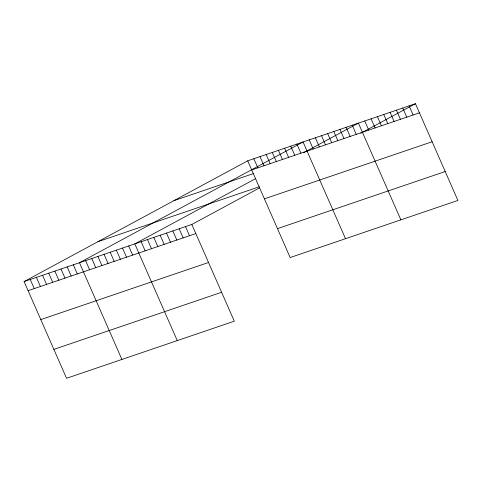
<?xml version="1.0" encoding="UTF-8"?>
<svg xmlns="http://www.w3.org/2000/svg" width="482" height="482" viewBox="0 0 482 482"><rect width="100%" height="100%" fill="white"/><g stroke="black" fill="none" stroke-linecap="round" stroke-linejoin="round"><path stroke-width="0.72" d="M24.1 281.56L191.836 224.461L234.294 321.187L66.558 378.286L24.1 281.56L247.706 160.813L415.442 103.714L457.9 200.44L290.164 257.539L247.706 160.813M255.382 178.768L134.803 243.874L177.262 340.599M303.684 152.68L358.409 123.133L400.867 219.852M191.836 224.461L259.479 187.938M360.711 133.267L415.442 103.714M251.712 169.941L419.448 112.842M173.918 200.663L253.869 173.442M97.888 241.711L259.286 186.769M264.401 198.849L432.137 141.75M28.107 290.682L195.843 233.583M277.475 228.631L445.211 171.532M40.795 319.59L208.531 262.491M53.87 349.378L221.606 292.279M409.104 105.871L413.11 114.999M402.765 108.028L406.772 117.156M396.433 110.185L400.44 119.313M390.095 112.342L394.101 121.47M383.756 114.505L387.763 123.627M377.418 116.662L381.425 125.784M371.086 118.819L375.092 127.941M364.747 120.976L368.754 130.098M352.264 125.224L356.264 134.351M346.112 127.32L350.119 136.442M339.961 129.411L343.967 138.539M333.809 131.508L337.816 140.63M327.658 133.598L331.664 142.726M321.512 135.689L325.513 144.817M315.361 137.786L319.367 146.914M309.209 139.876L313.216 149.004M345.516 238.698L303.058 141.973L79.452 262.714L121.91 359.439M296.906 144.064L300.913 153.192M290.76 146.16L294.761 155.288M284.609 148.251L288.616 157.379M278.457 150.348L282.464 159.47M272.306 152.439L276.313 161.566M266.154 154.535L270.161 163.657M260.009 156.626L264.009 165.754M253.857 158.723L257.864 167.844M185.498 226.618L189.504 235.74M179.159 228.775L183.166 237.897M172.827 230.932L176.834 240.054M166.489 233.089L170.495 242.211M160.151 235.246L164.157 244.368M153.812 237.403L157.819 246.531M147.48 239.56L151.487 248.688M141.142 241.717L145.148 250.845M128.652 245.965L132.658 255.092M122.506 248.061L126.513 257.189M116.355 250.152L120.361 259.28M110.203 252.249L114.21 261.377M104.052 254.339L108.058 263.467M97.906 256.436L101.907 265.558M91.755 258.527L95.761 267.655M85.603 260.623L89.61 269.745M73.3 264.811L77.307 273.933M67.155 266.901L71.155 276.029M61.003 268.998L65.01 278.12M54.852 271.089L58.858 280.217M48.7 273.186L52.707 282.307M42.549 275.276L46.555 284.404M36.403 277.373L40.404 286.495M30.252 279.464L34.258 288.591"/></g></svg>
